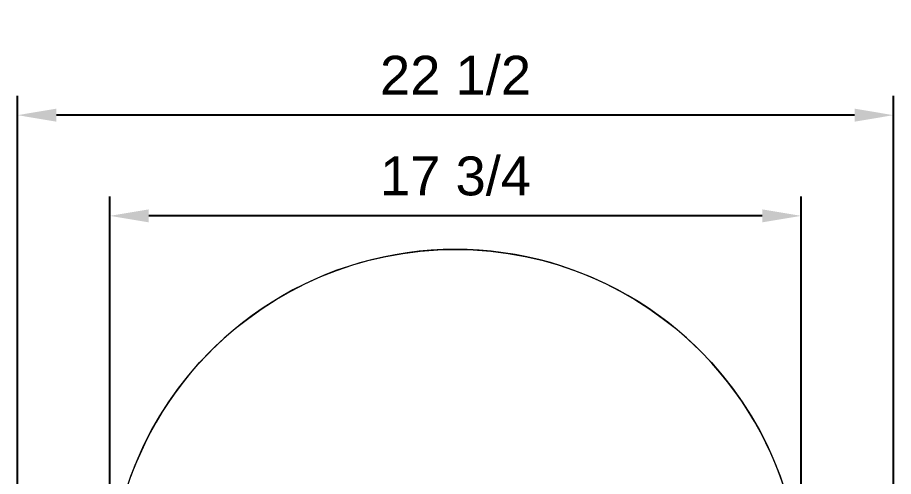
# Model space of a CAD drawing. Header units: inches. Extents: x -12 to 136, y -5 to 104.
# Drawn here: x 42.81 to 65.32, y 7.15 to 18.95 of the extents above; entities that cross this region are included whole.
import ezdxf

# ---------------------------------------------------------------- set-up
doc = ezdxf.new("R2010")
doc.units = ezdxf.units.IN
doc.layers.add('ZANO_R', color=7, linetype='Continuous', lineweight=0)
doc.layers.add('ZANO_W', color=1, linetype='Continuous', lineweight=0)
doc.styles.get("Standard").update_dxf_attribs({"font": 'ARIALUNI.TTF'})
doc.dimstyles.new('amerykanie', dxfattribs={"dimtxt": 50, "dimasz": 50, "dimexe": 0.5, "dimexo": 0.5, "dimgap": 1, "dimtad": 1, "dimdec": 0, "dimzin": 0, "dimlunit": 5, "dimtxsty": 'Standard', "dimcen": 0.09, "dimclrd": 1, "dimclre": 1, "dimclrt": 1, "dimazin": 0, "dimtfac": 1, "dimtdec": 0, "dimtmove": 0, "dimatfit": 3, "dimfxl": 1, "dimtzin": 0, "dimarcsym": 1})

# ---------------------------------------------------------------- blocks, each defined once
blk = doc.blocks.new('*D374')
at = {"layer": 'ZANO_W', "color": 1, "lineweight": -2}
for p, q in [((45.18, 4.602), (45.18, 14.347)), ((62.945, 4.602), (62.945, 14.347)), ((61.945, 13.847), (46.18, 13.847))]:
    blk.add_line(p, q, dxfattribs=at)
at = {"layer": 'ZANO_W', "color": 1}
for points in [[(46.18, 14.014), (46.18, 13.68), (45.18, 13.847)], [(61.945, 13.68), (61.945, 14.014), (62.945, 13.847)]]:
    blk.add_solid(points, dxfattribs=at)
at = {"layer": 'ZANO_W', "color": 1, "insert": (54.063, 14.866), "char_height": 1, "attachment_point": 5}
blk.add_mtext('17 3/4', dxfattribs=at)
blk = doc.blocks.new('*D375')
at = {"layer": 'ZANO_W', "color": 1, "lineweight": -2}
for p, q in [((42.807, 4.607), (42.807, 16.935)), ((65.318, 4.597), (65.318, 16.935)), ((64.318, 16.435), (43.807, 16.435))]:
    blk.add_line(p, q, dxfattribs=at)
at = {"layer": 'ZANO_W', "color": 1}
for points in [[(43.807, 16.602), (43.807, 16.268), (42.807, 16.435)], [(64.318, 16.268), (64.318, 16.602), (65.318, 16.435)]]:
    blk.add_solid(points, dxfattribs=at)
at = {"layer": 'ZANO_W', "color": 1, "insert": (54.063, 17.454), "char_height": 1, "attachment_point": 5}
blk.add_mtext('22 1/2', dxfattribs=at)

msp = doc.modelspace()

# ---------------------------------------------------------------- linework, layer by layer
at = {"layer": 'ZANO_R'}
for p, q in [((52.51147, 12.84833), (52.20738, 12.78892)), ((52.81744, 12.89711), (52.51147, 12.84833)), ((53.12492, 12.93518), (52.81744, 12.89711)), ((53.43355, 12.96251), (53.12492, 12.93518)), ((53.74294, 12.97906), (53.43355, 12.96251)), ((54.05273, 12.98481), (53.74294, 12.97906)), ((54.36252, 12.97975), (54.05273, 12.98481)), ((54.67195, 12.96389), (54.36252, 12.97975)), ((54.98064, 12.93725), (54.67195, 12.96389)), ((55.28821, 12.89985), (54.98064, 12.93725)), ((55.59429, 12.85176), (55.28821, 12.89985)), ((55.8985, 12.79302), (55.59429, 12.85176)), ((51.60635, 12.63847), (51.31014, 12.54761)), ((51.90555, 12.71893), (51.60635, 12.63847)), ((52.20738, 12.78892), (51.90555, 12.71893)), ((56.20048, 12.72371), (55.8985, 12.79302)), ((56.49986, 12.6439), (56.20048, 12.72371)), ((56.79628, 12.55371), (56.49986, 12.6439)), ((51.01727, 12.44648), (50.72811, 12.3352)), ((51.31014, 12.54761), (51.01727, 12.44648)), ((57.08937, 12.45323), (56.79628, 12.55371)), ((57.37878, 12.34259), (57.08937, 12.45323)), ((50.443, 12.2139), (50.1623, 12.08274)), ((50.72811, 12.3352), (50.443, 12.2139)), ((57.66415, 12.22193), (57.37878, 12.34259)), ((57.94514, 12.09138), (57.66415, 12.22193)), ((49.88635, 11.94186), (49.61547, 11.79144)), ((50.1623, 12.08274), (49.88635, 11.94186)), ((58.22141, 11.95112), (57.94514, 12.09138)), ((58.49262, 11.80131), (58.22141, 11.95112)), ((49.61547, 11.79144), (49.35001, 11.63167)), ((58.75844, 11.64213), (58.49262, 11.80131)), ((49.35001, 11.63167), (49.09028, 11.46274)), ((59.01854, 11.47377), (58.75844, 11.64213)), ((48.8366, 11.28486), (48.58928, 11.09823)), ((49.09028, 11.46274), (48.8366, 11.28486)), ((59.27262, 11.29645), (59.01854, 11.47377)), ((59.52036, 11.11038), (59.27262, 11.29645)), ((48.58928, 11.09823), (48.34861, 10.90309)), ((59.76145, 10.91578), (59.52036, 11.11038)), ((48.34861, 10.90309), (48.1149, 10.69968)), ((59.99562, 10.71288), (59.76145, 10.91578)), ((48.1149, 10.69968), (47.88842, 10.48824)), ((60.22256, 10.50195), (59.99562, 10.71288)), ((47.88842, 10.48824), (47.66946, 10.26904)), ((60.44201, 10.28323), (60.22256, 10.50195)), ((47.66946, 10.26904), (47.45827, 10.04233)), ((60.6537, 10.05699), (60.44201, 10.28323)), ((47.45827, 10.04233), (47.25512, 9.80839)), ((60.85737, 9.8235), (60.6537, 10.05699)), ((47.25512, 9.80839), (47.06025, 9.56751)), ((61.05278, 9.58305), (60.85737, 9.8235)), ((47.06025, 9.56751), (46.8739, 9.31998)), ((61.23968, 9.33594), (61.05278, 9.58305)), ((46.8739, 9.31998), (46.6963, 9.0661)), ((61.41785, 9.08246), (61.23968, 9.33594)), ((46.6963, 9.0661), (46.52765, 8.80618)), ((61.58707, 8.82291), (61.41785, 9.08246)), ((46.52765, 8.80618), (46.36818, 8.54054)), ((61.74713, 8.55763), (61.58707, 8.82291)), ((61.89785, 8.28692), (61.74713, 8.55763)), ((46.36818, 8.54054), (46.21806, 8.2695)), ((46.21806, 8.2695), (46.07749, 7.99338)), ((62.03903, 8.01112), (61.89785, 8.28692)), ((46.07749, 7.99338), (45.94664, 7.71254)), ((62.17051, 7.73057), (62.03903, 8.01112)), ((45.94664, 7.71254), (45.82566, 7.4273)), ((62.29212, 7.4456), (62.17051, 7.73057)), ((62.40373, 7.15656), (62.29212, 7.4456)), ((45.82566, 7.4273), (45.7147, 7.13801)), ((62.50518, 6.86381), (62.40373, 7.15656))]:
    msp.add_line(p, q, dxfattribs=at)
msp.add_circle((54.0626, 4.10196), 8.88285, dxfattribs=at)

# ---------------------------------------------------------------- dimensions: what is measured, and where the dimension line sits
at = {"layer": 'ZANO_W'}
for base, p1, p2, picture, middle in [((42.807179, 16.43485), (65.318034, 4.097328), (42.807179, 4.106597), '*D375', (54.062606, 17.45395)), ((45.17975, 13.84704), (62.94545, 4.10196), (45.17975, 4.10196), '*D374', (54.0626, 14.86614))]:
    dim = msp.add_linear_dim(base=base, p1=p1, p2=p2, dimstyle='amerykanie', override={"dimtxt": 1, "dimasz": 1, "dimgap": 0.5, "dimdec": 4, "dimaunit": 1, "dimadec": 1, "dimtdec": 4, "dimtmove": 1, "dimfrac": 2}, dxfattribs=at)
    dim.commit()
    dim.dimension.update_dxf_attribs({"geometry": picture, "text_midpoint": middle})

doc.saveas('drawing.dxf')
